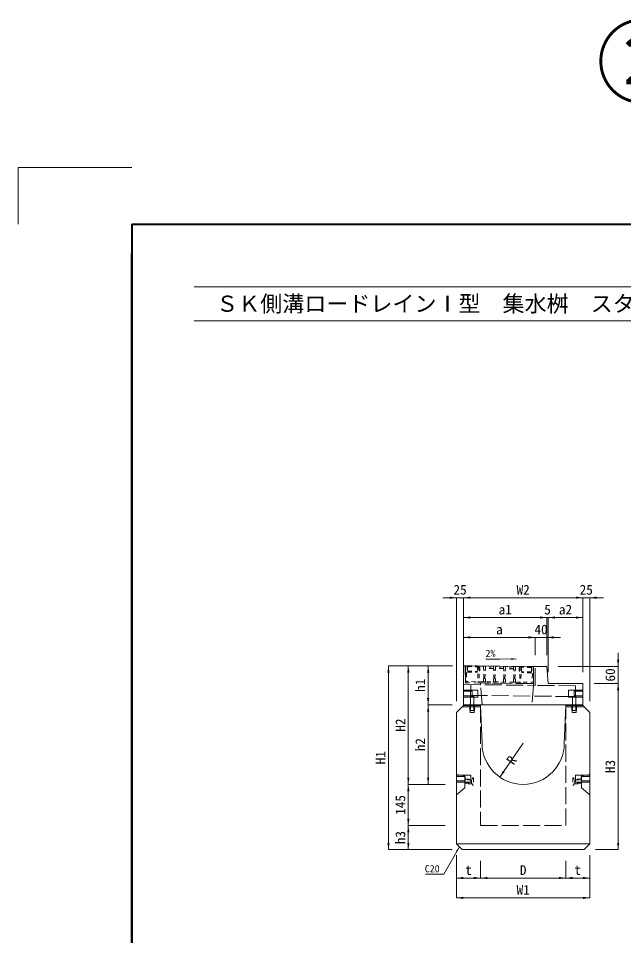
# Model space of a CAD drawing. Units: millimetres at full size. Extents: x -256 to 8822, y 144 to 6610.
# Drawn here: x 4622 to 6757, y 3377 to 6610 of the extents above; entities that cross this region are included whole.
import ezdxf
from ezdxf.enums import TextEntityAlignment as Align

# ---------------------------------------------------------------- set-up
doc = ezdxf.new("R2010")
doc.units = ezdxf.units.MM
doc.header["$LTSCALE"] = 10
doc.linetypes.add('DASHED', pattern=[7.5, 6, -1.5])
doc.linetypes.add('USER3', pattern=[2.7, 1.5, -1.2])
for name, color, linetype, lineweight in [('10-グレーチング', 3, 'Continuous', 5), ('20-受枠', 2, 'Continuous', 5), ('94-UANGLE', 6, 'USER3', 5), ('Defpoints_3', 8, 'Continuous', 0), ('KIJUN', 7, 'Continuous', 9), ('図枠', 7, 'Continuous', 5), ('寸法線', 7, 'Continuous', 13), ('引出線', 4, 'Continuous', 13), ('補助線', 8, 'Continuous', 9)]:
    doc.layers.add(name, color=color, linetype=linetype, lineweight=lineweight)
doc.styles.add('ＭＳ ゴシック', font='')
doc.styles.get('ＭＳ ゴシック').set_extended_font_data('MS Gothic')

# ---------------------------------------------------------------- blocks, each defined once
blk = doc.blocks.new('filled_arrow')
at = {"color": 0, "linetype": 'Continuous', "lineweight": -2}
blk.add_solid([(7.5, 1.25), (0, 0), (7.5, -1.25)], dxfattribs=at)

msp = doc.modelspace()

# ---------------------------------------------------------------- linework, layer by layer
at = {"layer": '10-グレーチング', "linetype": 'USER3'}
for p, q in [((6262.73, 4317.02), (6262.85, 4327.01)), ((6262.73, 4317.02), (6264.21, 4315.5)), ((6375.7, 4325.67), (6262.85, 4327.01)), ((6263.83, 4283.5), (6264.21, 4315.5)), ((6267.83, 4283.45), (6268.21, 4315.45)), ((6269.73, 4316.93), (6268.21, 4315.45)), ((6269.73, 4316.93), (6269.85, 4326.93)), ((6298.04, 4318.6), (6269.75, 4318.93)), ((6298.04, 4318.6), (6269.85, 4326.93)), ((6298.01, 4316.6), (6298.13, 4326.59)), ((6298.01, 4316.6), (6299.5, 4315.08)), ((6299.12, 4283.08), (6299.5, 4315.08)), ((6303.12, 4283.03), (6303.5, 4315.03)), ((6305.01, 4316.51), (6303.5, 4315.03)), ((6305.01, 4316.51), (6305.13, 4326.51)), ((6333.32, 4318.18), (6305.04, 4318.51)), ((6333.32, 4318.18), (6305.13, 4326.51)), ((6333.3, 4316.18), (6333.42, 4326.17)), ((6333.3, 4316.18), (6334.78, 4314.66)), ((6334.4, 4282.66), (6334.78, 4314.66)), ((6338.4, 4282.61), (6338.78, 4314.61)), ((6340.3, 4316.09), (6338.78, 4314.61)), ((6340.3, 4316.09), (6340.42, 4326.09)), ((6368.61, 4317.76), (6340.32, 4318.09)), ((6368.61, 4317.76), (6340.42, 4326.09)), ((6368.58, 4315.76), (6368.7, 4325.75)), ((6368.58, 4315.76), (6370.06, 4314.24)), ((6369.68, 4282.24), (6370.06, 4314.24)), ((6373.68, 4282.19), (6374.06, 4314.19)), ((6375.58, 4315.67), (6374.06, 4314.19)), ((6375.58, 4315.67), (6375.7, 4325.67)), ((6246.63, 4272.2), (6246.57, 4267.7)), ((6390.56, 4265.99), (6246.57, 4267.7)), ((6246.63, 4272.2), (6390.62, 4270.49)), ((6262.2, 4272.02), (6262.31, 4282.02)), ((6262.2, 4272.02), (6269.19, 4271.94)), ((6263.83, 4283.5), (6262.31, 4282.02)), ((6267.83, 4283.45), (6269.31, 4281.93)), ((6269.19, 4271.94), (6269.31, 4281.93)), ((6297.48, 4271.6), (6297.6, 4281.6)), ((6297.48, 4271.6), (6304.48, 4271.52)), ((6299.12, 4283.08), (6297.6, 4281.6)), ((6303.12, 4283.03), (6304.6, 4281.51)), ((6304.48, 4271.52), (6304.6, 4281.51)), ((6332.76, 4271.18), (6332.88, 4281.18)), ((6332.76, 4271.18), (6339.76, 4271.1)), ((6334.4, 4282.66), (6332.88, 4281.18)), ((6338.4, 4282.61), (6339.88, 4281.09)), ((6339.76, 4271.1), (6339.88, 4281.09)), ((6368.05, 4270.76), (6368.16, 4280.76)), ((6368.05, 4270.76), (6375.05, 4270.68)), ((6369.68, 4282.24), (6368.16, 4280.76)), ((6373.68, 4282.19), (6375.16, 4280.67)), ((6375.05, 4270.68), (6375.16, 4280.67)), ((6390.62, 4270.49), (6390.56, 4265.99))]:
    msp.add_line(p, q, dxfattribs=at)
at = {"layer": '20-受枠', "linetype": 'USER3'}
for p, q in [((6199.29, 4328.27), (6198.99, 4303.27)), ((6198.99, 4303.27), (6204.99, 4303.2)), ((6199.29, 4328.27), (6205.29, 4328.2)), ((6205.29, 4328.2), (6204.99, 4303.2)), ((6205.08, 4310.7), (6206.58, 4310.68)), ((6205.24, 4323.7), (6206.74, 4323.68)), ((6241.58, 4310.27), (6243.08, 4310.25)), ((6241.73, 4323.27), (6243.23, 4323.25)), ((6396.57, 4308.42), (6395.07, 4308.44)), ((6396.72, 4321.42), (6395.22, 4321.44)), ((6433.06, 4307.99), (6431.56, 4308)), ((6433.22, 4320.99), (6431.72, 4321)), ((6433.27, 4325.49), (6432.98, 4300.49)), ((6438.97, 4300.42), (6432.98, 4300.49)), ((6439.27, 4325.41), (6433.27, 4325.49))]:
    msp.add_line(p, q, dxfattribs=at)
at = {"layer": '20-受枠', "lineweight": 13}
for p, q in [((6247.58, 4310.7), (6249.58, 4310.67)), ((6247.73, 4322.69), (6249.73, 4322.67)), ((6249.73, 4322.67), (6249.58, 4310.67)), ((6388.72, 4321.02), (6388.57, 4309.02)), ((6390.57, 4308.99), (6388.57, 4309.02)), ((6390.72, 4320.99), (6388.72, 4321.02))]:
    msp.add_line(p, q, dxfattribs=at)
at = {"layer": '94-UANGLE', "color": 4}
for p, q in [((6202.99, 4302.73), (6202.63, 4272.73)), ((6243.28, 4327.25), (6242.63, 4272.25)), ((6262.85, 4327.01), (6243.28, 4327.25)), ((6247.78, 4327.19), (6247.13, 4272.2)), ((6395.27, 4325.44), (6375.7, 4325.67)), ((6390.77, 4325.49), (6390.12, 4270.5)), ((6395.27, 4325.44), (6394.61, 4270.44)), ((6434.97, 4299.96), (6434.61, 4269.97)), ((6262.2, 4272.02), (6202.63, 4272.73)), ((6375.05, 4270.68), (6434.61, 4269.97))]:
    msp.add_line(p, q, dxfattribs=at)
at = {"layer": '94-UANGLE'}
for p, q in [((6206.79, 4328.03), (6206.53, 4306.33)), ((6206.53, 4306.33), (6241.53, 4305.92)), ((6206.56, 4309.13), (6241.56, 4308.72)), ((6206.75, 4325.23), (6241.75, 4324.82)), ((6206.79, 4328.03), (6241.78, 4327.62)), ((6241.78, 4327.62), (6241.53, 4305.92)), ((6396.77, 4325.77), (6396.52, 4304.07)), ((6431.51, 4303.66), (6396.52, 4304.07)), ((6431.55, 4306.45), (6396.55, 4306.87)), ((6431.74, 4322.55), (6396.74, 4322.97)), ((6431.77, 4325.35), (6396.77, 4325.77)), ((6431.77, 4325.35), (6431.51, 4303.66))]:
    msp.add_line(p, q, dxfattribs=at)
at = {"layer": 'Defpoints_3', "color": 7, "lineweight": 13}
for p, q in [((4622.04, 6084.4), (4622.04, 5884.4)), ((5022.04, 6084.4), (4622.04, 6084.4))]:
    msp.add_line(p, q, dxfattribs=at)
at = {"layer": 'KIJUN'}
for p, q in [((6187.51, 4183.34), (6252.51, 4183.34)), ((6617.51, 4183.34), (6552.51, 4183.34)), ((6167.51, 3700.34), (6637.51, 3700.34))]:
    msp.add_line(p, q, dxfattribs=at)
at = {"layer": 'KIJUN', "lineweight": 20}
msp.add_lwpolyline([(6612.51, 4266.08), (6612.51, 4190.34), (6192.51, 4190.34), (6192.51, 4262.35), (6193.3, 4328.34), (6445.28, 4325.34), (6486.01, 4326.08), (6491.01, 4266.08)], close=True, dxfattribs=at)
at = {"layer": 'KIJUN', "linetype": 'DASHED'}
for points in [[(6438.57, 4265.42), (6198.58, 4268.28), (6199.3, 4328.27), (6193.3, 4328.34), (6192.51, 4262.35), (6444.5, 4259.35), (6445.28, 4325.34), (6439.28, 4325.41)], [(6216.26, 4220.34), (6228.76, 4220.34), (6228.76, 4170.34), (6216.26, 4170.34)], [(6588.76, 4220.34), (6576.26, 4220.34), (6576.26, 4170.34), (6588.76, 4170.34)], [(6213.51, 4188.34), (6231.51, 4188.34), (6229.51, 4163.34), (6215.51, 4163.34)], [(6591.51, 4188.34), (6573.51, 4188.34), (6575.51, 4163.34), (6589.51, 4163.34)]]:
    msp.add_lwpolyline(points, close=True, dxfattribs=at)
for points in [[(6438.57, 4265.42), (6438.5, 4259.42), (6433.5, 4190.34), (6257.51, 4190.34), (6252.51, 4261.63), (6252.58, 4267.63)], [(6217.51, 4262.05), (6217.06, 4224.05), (6587.03, 4219.65), (6587.49, 4257.65), (6451.23, 4259.27)], [(6252.51, 4188.34), (6252.51, 3765.34), (6552.51, 3765.34), (6552.51, 4188.34)]]:
    msp.add_lwpolyline(points, dxfattribs=at)
at = {"layer": 'KIJUN', "color": 3, "linetype": 'DASHED', "lineweight": 5}
for points in [[(6192.51, 4242.84), (6242.51, 4242.84), (6242.51, 4217.84), (6192.51, 4217.84)], [(6192.51, 4222.34), (6222.51, 4222.34), (6222.51, 4238.34), (6192.51, 4238.34)], [(6612.51, 4242.84), (6562.51, 4242.84), (6562.51, 4217.84), (6612.51, 4217.84)], [(6612.51, 4222.34), (6582.51, 4222.34), (6582.51, 4238.34), (6612.51, 4238.34)], [(6167.51, 3942.84), (6217.51, 3942.84), (6217.51, 3917.84), (6167.51, 3917.84)], [(6167.51, 3922.34), (6197.51, 3922.34), (6197.51, 3938.34), (6167.51, 3938.34)], [(6637.51, 3942.84), (6587.51, 3942.84), (6587.51, 3917.84), (6637.51, 3917.84)], [(6637.51, 3922.34), (6607.51, 3922.34), (6607.51, 3938.34), (6637.51, 3938.34)]]:
    msp.add_lwpolyline(points, close=True, dxfattribs=at)
at = {"layer": 'KIJUN', "lineweight": 20}
for points in [[(6167.51, 3700.34), (6167.51, 4163.34), (6192.51, 4188.34), (6252.51, 4188.34), (6257.51, 4055.34)], [(6547.51, 4055.34), (6552.51, 4188.34), (6612.51, 4188.34), (6637.51, 4163.34), (6637.51, 3700.34), (6617.51, 3680.34), (6187.51, 3680.34), (6167.51, 3700.34)]]:
    msp.add_lwpolyline(points, dxfattribs=at)
at = {"layer": 'KIJUN'}
for points in [[(6197.01, 3940.34), (6167.51, 3945.34), (6167.51, 3873.34), (6197.01, 3898.34)], [(6608.01, 3940.34), (6637.51, 3945.34), (6637.51, 3873.34), (6608.01, 3898.34)]]:
    msp.add_lwpolyline(points, close=True, dxfattribs=at)
at = {"layer": 'KIJUN', "linetype": 'USER3'}
for points in [[(6197.01, 3912.12), (6197.01, 3928.57), (6223.51, 3928.57), (6223.51, 3933.09), (6227.01, 3933.09), (6227.01, 3907.59), (6223.51, 3907.59), (6223.51, 3912.12)], [(6197.01, 3926.34), (6197.01, 3914.34), (6220.01, 3914.34), (6220.01, 3926.34)], [(6608.01, 3912.12), (6608.01, 3928.57), (6581.51, 3928.57), (6581.51, 3933.09), (6578.01, 3933.09), (6578.01, 3907.59), (6581.51, 3907.59), (6581.51, 3912.12)], [(6608.01, 3926.34), (6608.01, 3914.34), (6585.01, 3914.34), (6585.01, 3926.34)]]:
    msp.add_lwpolyline(points, close=True, dxfattribs=at)
at = {"layer": 'KIJUN', "lineweight": 20}
msp.add_arc((6402.51, 4055.34), 145, 180, 0, dxfattribs=at)
at = {"layer": '図枠', "lineweight": 40}
for q in [(8622.04, 5884.4), (5022.04, 344.4)]:
    msp.add_line((5022.04, 5884.4), q, dxfattribs=at)
at = {"layer": '図枠', "lineweight": 13}
for p, q in [((5242.04, 5664.4), (7751.66, 5664.4)), ((5242.04, 5544.4), (7751.66, 5544.4))]:
    msp.add_line(p, q, dxfattribs=at)
at = {"layer": '寸法線'}
for p, q in [((6119.51, 4568.34), (6240.51, 4568.34)), ((6167.51, 4203.34), (6167.51, 4568.34)), ((6192.51, 4568.34), (6612.51, 4568.34)), ((6192.51, 4302.35), (6192.51, 4568.34)), ((6192.51, 4302.35), (6192.51, 4568.34)), ((6564.51, 4568.34), (6685.51, 4568.34)), ((6612.51, 4306.08), (6612.51, 4568.34)), ((6612.51, 4306.08), (6612.51, 4568.34)), ((6637.51, 4203.34), (6637.51, 4568.34)), ((6192.51, 4498.34), (6486.01, 4498.34)), ((6192.51, 4302.35), (6192.51, 4498.34)), ((6438.01, 4498.34), (6539.01, 4498.34)), ((6486.01, 4366.08), (6486.01, 4498.34)), ((6486.01, 4366.08), (6486.01, 4498.34)), ((6491.01, 4498.34), (6612.51, 4498.34)), ((6491.01, 4306.08), (6491.01, 4498.34)), ((6491.01, 4306.08), (6491.01, 4498.34)), ((6612.51, 4306.08), (6612.51, 4498.34)), ((6192.51, 4428.34), (6445.28, 4428.34)), ((6192.51, 4302.35), (6192.51, 4428.34)), ((6397.28, 4428.34), (6534.01, 4428.34)), ((6445.28, 4365.34), (6445.28, 4428.34)), ((6445.28, 4365.34), (6445.28, 4428.34)), ((6486.01, 4366.08), (6486.01, 4428.34)), ((6737.51, 4374.08), (6737.51, 4218.08)), ((5927.51, 4328.34), (5927.51, 3680.34)), ((6153.3, 4328.34), (5927.51, 4328.34)), ((5997.51, 4328.34), (5997.51, 3910.34)), ((6153.3, 4328.34), (5997.51, 4328.34)), ((6067.51, 4328.34), (6067.51, 4190.34)), ((6153.3, 4328.34), (6067.51, 4328.34)), ((6526.01, 4326.08), (6737.51, 4326.08)), ((6652.51, 4266.08), (6737.51, 4266.08)), ((6652.51, 4266.08), (6737.51, 4266.08)), ((6737.51, 3680.34), (6737.51, 4266.08)), ((6152.51, 4190.34), (6067.51, 4190.34)), ((6067.51, 4190.34), (6067.51, 3910.34)), ((6152.51, 4190.34), (6067.51, 4190.34)), ((6402.51, 4055.34), (6320.41, 3935.83)), ((6127.51, 3910.34), (5997.51, 3910.34)), ((5997.51, 3910.34), (5997.51, 3765.34)), ((6127.51, 3910.34), (5997.51, 3910.34)), ((6127.51, 3910.34), (6067.51, 3910.34)), ((5997.51, 3765.34), (5997.51, 3680.34)), ((6127.51, 3765.34), (5997.51, 3765.34)), ((6127.51, 3765.34), (5997.51, 3765.34)), ((6152.51, 3680.34), (5927.51, 3680.34)), ((6147.51, 3680.34), (5997.51, 3680.34)), ((6167.51, 3660.34), (6167.51, 3580.34)), ((6167.51, 3660.34), (6167.51, 3510.34)), ((6637.51, 3660.34), (6637.51, 3580.34)), ((6637.51, 3660.34), (6637.51, 3510.34)), ((6657.51, 3680.34), (6737.51, 3680.34)), ((6252.51, 3640.34), (6252.51, 3580.34)), ((6252.51, 3640.34), (6252.51, 3580.34)), ((6552.51, 3640.34), (6552.51, 3580.34)), ((6552.51, 3640.34), (6552.51, 3580.34)), ((6167.51, 3580.34), (6252.51, 3580.34)), ((6252.51, 3580.34), (6552.51, 3580.34)), ((6552.51, 3580.34), (6637.51, 3580.34)), ((6167.51, 3510.34), (6637.51, 3510.34))]:
    msp.add_line(p, q, dxfattribs=at)
at = {"layer": '引出線', "lineweight": 9}
for points in [[(6379.35, 4352.32), (6318.49, 4352.02), (6271.15, 4352.02)], [(6177.51, 3690.34), (6122.91, 3593.69), (6058.02, 3593.69)]]:
    msp.add_lwpolyline(points, dxfattribs=at)
at = {"layer": '補助線', "lineweight": 40}
msp.add_line((5022.04, 641.4), (5022.04, 5781.4), dxfattribs=at)

# ---------------------------------------------------------------- block references
at = {"layer": '寸法線', "xscale": 3.2, "yscale": 3.2}
for p, rotation in [((6167.51, 4568.34), 180), ((6612.51, 4568.34), 180), ((6612.51, 4568.34), 180), ((6486.01, 4498.34), 180), ((6486.01, 4498.34), 180), ((6612.51, 4498.34), 180), ((6445.28, 4428.34), 180), ((6445.28, 4428.34), 180), ((6737.51, 4326.08), 90), ((5927.51, 4328.34), 270), ((5997.51, 4328.34), 270), ((6067.51, 4328.34), 270), ((6737.51, 4266.08), 270), ((6737.51, 4266.08), 270), ((6067.51, 4190.34), 90), ((6067.51, 4190.34), 270), ((6320.41, 3935.83), 55.5), ((5997.51, 3910.34), 90), ((6067.51, 3910.34), 90), ((5997.51, 3910.34), 270), ((5997.51, 3765.34), 90), ((5997.51, 3765.34), 270), ((5927.51, 3680.34), 90), ((5997.51, 3680.34), 90), ((6737.51, 3680.34), 90), ((6252.51, 3580.34), 180), ((6552.51, 3580.34), 180), ((6637.51, 3580.34), 180), ((6637.51, 3510.34), 180)]:
    msp.add_blockref('filled_arrow', p, dxfattribs=dict(at, rotation=rotation))
for p in [(6192.51, 4568.34), (6192.51, 4568.34), (6637.51, 4568.34), (6192.51, 4498.34), (6491.01, 4498.34), (6491.01, 4498.34), (6192.51, 4428.34), (6486.01, 4428.34), (6167.51, 3580.34), (6252.51, 3580.34), (6552.51, 3580.34), (6167.51, 3510.34)]:
    msp.add_blockref('filled_arrow', p, dxfattribs=at)
at = {"layer": '引出線', "lineweight": 9, "xscale": 2.4, "yscale": 2.4}
for p, rotation in [((6379.35, 4352.32), 180.3), ((6177.51, 3690.34), 240.5)]:
    msp.add_blockref('filled_arrow', p, dxfattribs=dict(at, rotation=rotation))

# ---------------------------------------------------------------- texts
at = {"layer": '図枠', "style": 'ＭＳ ゴシック'}
msp.add_text('\u3000ＳＫ側溝ロードレインⅠ型\u3000集水桝\u3000スタンダードタイプ', height=56.96, dxfattribs=at).set_placement((5242.04, 5604.4), align=Align.MIDDLE_LEFT)
at = {"layer": '寸法線', "style": 'ＭＳ ゴシック'}
for s, p in [('25', (6180.01, 4596.34)), ('W2', (6402.51, 4596.34)), ('25', (6625.01, 4596.34)), ('a1', (6339.26, 4526.34)), ('5', (6488.51, 4526.34)), ('a2', (6551.76, 4526.34)), ('a', (6318.9, 4456.34)), ('40', (6465.65, 4456.34)), ('t', (6210.01, 3608.34)), ('D', (6402.51, 3608.34)), ('t', (6595.01, 3608.34)), ('W1', (6402.51, 3538.34))]:
    msp.add_text(s, height=34.18, dxfattribs=at).set_placement(p, align=Align.MIDDLE_CENTER)
for s, rotation, p in [('60', 90, (6709.51, 4296.08)), ('h1', 90, (6039.51, 4259.34)), ('H2', 90, (5969.51, 4119.34)), ('h2', 90, (6039.51, 4050.34)), ('H1', 90, (5899.51, 4004.34)), ('R', 55.511, (6361.46, 3995.59)), ('H3', 90, (6709.51, 3973.21)), ('145', 90, (5969.51, 3837.84)), ('h3', 90, (5969.51, 3722.84))]:
    msp.add_text(s, height=34.18, rotation=rotation, dxfattribs=at).set_placement(p, align=Align.MIDDLE_CENTER)
at = {"layer": '引出線', "style": 'ＭＳ ゴシック'}
msp.add_text('2%', height=25.63, dxfattribs=at).set_placement((6287.32, 4384.97), align=Align.TOP_CENTER)
msp.add_text('C20', height=25.63, dxfattribs=at).set_placement((6107.91, 3626.09), align=Align.TOP_RIGHT)
at = {"layer": '補助線', "color": 1, "style": 'ＭＳ ゴシック'}
msp.add_text('②', height=237.4, dxfattribs=at).set_placement((6822.04, 6264.89), align=Align.BOTTOM_CENTER)

doc.saveas('drawing.dxf')
